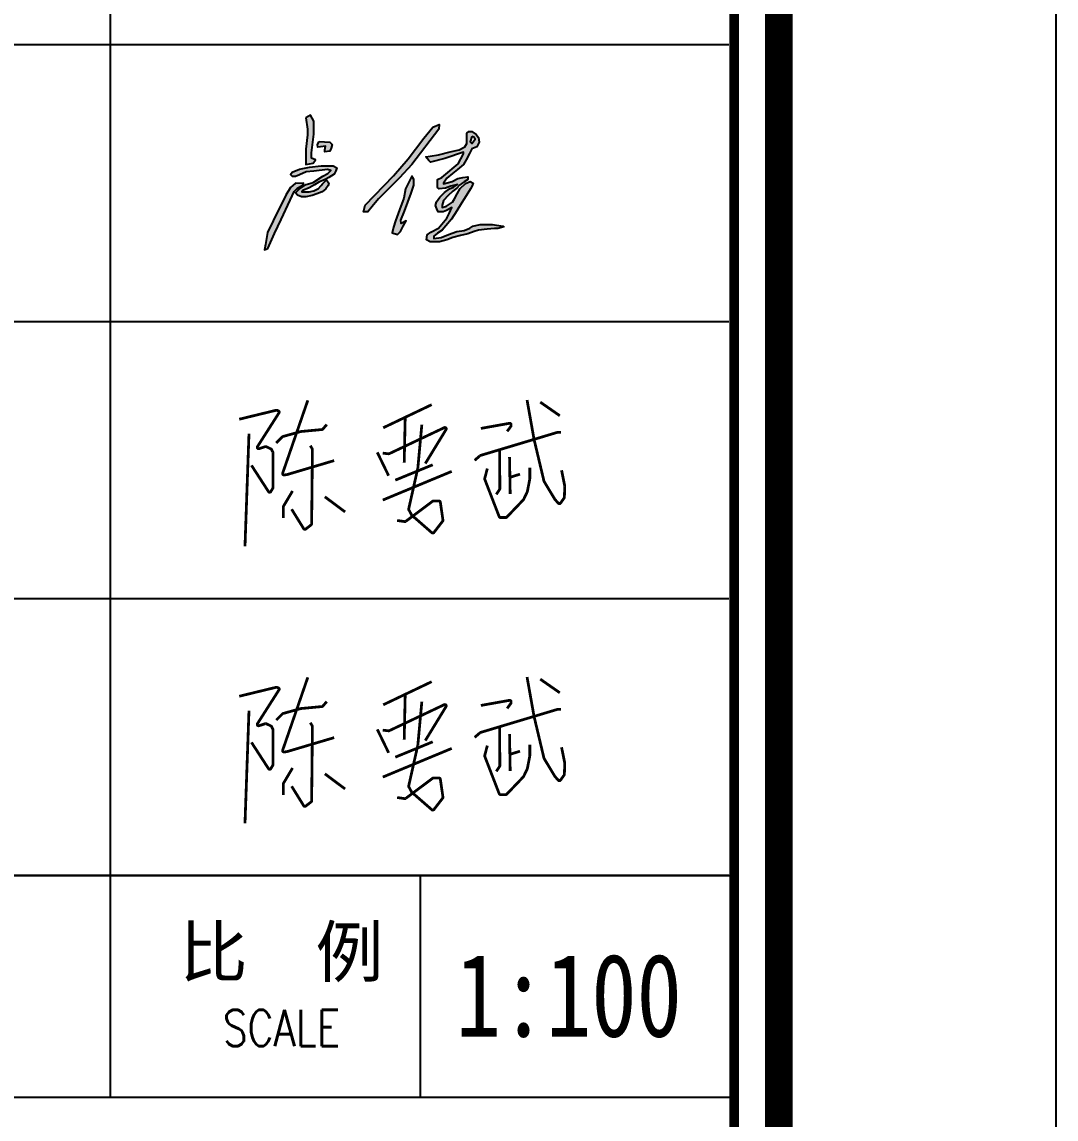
# Model space of a CAD drawing. Extents: x 815029915 to 815825525, y 579155098 to 579748855.
# Drawn here: x 815544045 to 815547777, y 579365675 to 579369635 of the extents above; entities that cross this region are included whole.
import ezdxf
from ezdxf.enums import TextEntityAlignment as Align

# ---------------------------------------------------------------- set-up
doc = ezdxf.new("R2010")
doc.units = 0
doc.header["$LTSCALE"] = 100
doc.header["$MEASUREMENT"] = 0
for name, color, linetype in [('TK', 7, 'Continuous'), ('ZG-图名', 10, 'Continuous'), ('zm', 1, 'Continuous')]:
    doc.layers.add(name, color=color, linetype=linetype)
doc.layers.add('平面看线', color=175, linetype='Continuous', lineweight=9)
doc.styles.add('-宋体', font='', dxfattribs={"width": 0.8})
doc.styles.add('基本字体', font='simplex.shx', dxfattribs={"height": 180, "bigfont": 'hztxt.shx'})
doc.styles.get('-宋体').set_extended_font_data('SimSun')

# ---------------------------------------------------------------- blocks, each defined once
blk = doc.blocks.new('CCIAD-TK-A2-图签')
at = {"layer": 'TK'}
for p, q in [((559.858, 121.628), (559.858, 51.628)), ((531.117, 81.628), (582.187, 81.628)), ((531.117, 81.628), (582.187, 81.628)), ((531.117, 71.628), (582.187, 71.628)), ((531.117, 71.628), (582.187, 71.628)), ((531.117, 61.628), (582.187, 61.628)), ((531.117, 61.628), (582.187, 61.628)), ((582.187, 51.628), (531.117, 51.628)), ((531.117, 51.628), (582.187, 51.628)), ((531.117, 51.628), (582.187, 51.628)), ((531.317, 51.628), (582.387, 51.628)), ((533.317, 51.628), (582.387, 51.628)), ((559.858, 51.628), (559.858, 43.628)), ((571.049, 51.628), (571.049, 43.628)), ((531.317, 43.628), (582.387, 43.628)), ((533.317, 43.628), (582.387, 43.628))]:
    blk.add_line(p, q, dxfattribs=at)
blk.add_lwpolyline([(529.286, 10.457), (584, 10.457), (584, 410)], dxfattribs=at)
at = {"layer": 'TK', "const_width": 0.347}
blk.add_lwpolyline([(531.117, 185.398), (582.387, 185.398), (582.387, 13.253), (531.117, 13.253)], close=True, dxfattribs=at)
at = {"layer": 'TK', "insert": (566.049, 47.628), "char_height": 1.8, "width": 10, "attachment_point": 5, "style": '基本字体'}
blk.add_mtext('{\\fSimHei|b0|i0|c134|p49;比  例\\W0.8;\\P\\Fsimplex,hztxt|c134;\\H0.7222x;SCALE }', dxfattribs=at)
blk = doc.blocks.new('gadad23a')
at = {"layer": '平面看线', "const_width": 100}
for points in [[(131775, 116553), (130868, 113925, 0.557185), (130922, 113859), (131024, 113872), (132727, 114378)], [(139687, 116566), (139940, 115144), (140298, 113636, 0.077541), (140304, 113622), (140692, 112978), (140816, 112838, 0.480002), (140894, 112842), (141024, 113023, 0.147817), (141034, 113050), (141049, 113447, 0.05991), (141048, 113459), (140933, 114030)], [(129300, 115871), (130634, 116195, -0.150124), (130663, 116193), (130711, 116175, -0.476931), (130735, 116101), (129958, 114882, 0.703116), (130016, 114807), (130242, 114881, -0.191901), (130279, 114878), (130443, 114800, -0.166898), (130467, 114777), (130516, 114678, -0.116521), (130522, 114655), (130522, 113410, -0.134677), (130515, 113384), (130441, 113260, -0.556571), (130356, 113258), (129742, 114206)], [(130637, 115013), (130859, 115235, -0.129081), (130881, 115248), (131523, 115427), (132286, 115499, 0.194236), (132319, 115516), (132460, 115681)], [(138021, 115539), (139052, 115724, -0.467135), (139111, 115675), (139111, 115641, -0.160073), (139101, 115611), (138969, 115432)], [(134479, 114648), (134686, 114623, 0.141288), (134714, 114627), (136699, 115567, -0.745112), (136763, 115496), (136015, 114271)], [(137796, 114387), (137992, 114555, -0.104533), (138010, 114565), (140768, 115393, -0.07304), (140783, 115395), (140909, 115395)], [(131867, 114919), (131936, 114795, -0.131224), (131942, 114770), (131913, 112094, -0.229929), (131893, 112055), (131700, 111906, -0.444253), (131627, 111919), (131191, 112623)], [(138698, 114771), (138706, 113365, -0.149587), (138697, 113337), (138577, 113157)], [(135747, 114110), (135417, 112637, 0.177164), (135421, 112603), (135517, 112420, 0.093258), (135528, 112406), (136253, 111773, 0.432684), (136325, 111780), (136642, 112193, 0.202276), (136652, 112231), (136559, 112877, 0.372816), (136509, 112920), (136309, 112920, 0.162035), (136279, 112910), (135311, 112185, -0.199079), (135274, 112176), (134997, 112216)], [(138254, 114091), (138160, 113731, 0.156859), (138162, 113700), (138682, 112354, 0.309954), (138729, 112322), (138920, 112322, 0.204533), (138956, 112337), (139554, 112962, 0.079088), (139563, 112975), (139695, 113250, 0.06466), (139699, 113262), (139787, 113719, 0.04851), (139788, 113729), (139786, 114121)], [(131225, 113282), (130897, 112730, 0.134842), (130890, 112705), (130890, 112304)]]:
    blk.add_lwpolyline(points, format="xyb", dxfattribs=at)
for points in [[(134496, 115562), (136247, 116397)], [(140164, 116488), (140870, 115997)], [(135290, 115941), (135254, 114307)], [(135890, 115676), (135747, 114110)], [(129652, 115349), (129508, 111282)], [(134283, 114674), (134692, 113831)], [(139055, 114503), (139079, 113173)], [(134932, 113672), (136284, 114227)], [(134480, 112953), (136969, 113988)], [(139069, 113773), (139433, 113888)], [(132390, 113071), (133122, 112524)]]:
    blk.add_lwpolyline(points, dxfattribs=at)
blk = doc.blocks.new('l')
at = {"layer": 'TK'}
blk.add_lwpolyline([(815463677.3, 579451444.5), (815463677.3, 579409444.5), (815547777.3, 579409444.5), (815547777.3, 579451444.5)], close=True, dxfattribs=at)

msp = doc.modelspace()

# ---------------------------------------------------------------- hatches: boundary and pattern name
h = msp.add_hatch(color=256)
h.paths.add_polyline_path([(815545164.7, 579369192.6), (815545156.9, 579369201), (815545117.5, 579369204.3), (815545112, 579369193), (815545113.3, 579369183.6), (815545122.7, 579369184.9), (815545140.8, 579369187.1), (815545138.8, 579369174.2), (815545138.8, 579369166.1), (815545156, 579369168.4), (815545161.5, 579369179.7)])
h.paths.add_polyline_path([(815545104.7, 579369137.4), (815545089.9, 579369144), (815545089.9, 579369162.9), (815545098.1, 579369230.4), (815545098.1, 579369277.4), (815545086.6, 579369298.8), (815545069.3, 579369288.9), (815545075.9, 579369248.6), (815545075.9, 579369228), (815545070.1, 579369176.1), (815545070.1, 579369158), (815545070.1, 579369137.4), (815545070.1, 579369120.9), (815545095.7, 579369125.9)])
h.paths.add_polyline_path([(815545181.8, 579369108.6), (815545168.9, 579369116.4), (815545154.4, 579369116.4), (815545125.3, 579369116.4), (815545083.3, 579369111.2), (815545047, 579369103.4), (815545020.6, 579369093.6), (815545014.4, 579369084.8), (815545022.1, 579369077), (815545032, 579369077), (815545047, 579369083.7), (815545070.9, 579369094.1), (815545098.4, 579369096.7), (815545147.6, 579369102.9), (815545159.5, 579369099.3), (815545149.7, 579369087.9), (815545131.5, 579369079.1), (815545096.3, 579369056.3), (815545071.4, 579369048), (815545046, 579369031.9), (815545033, 579369019), (815545039.8, 579369010.1), (815545054.3, 579369003.9), (815545069.3, 579369003.9), (815545092.3, 579369008.5), (815545109.8, 579369015.3), (815545128.4, 579369022.6), (815545141.9, 579369032.4), (815545150.7, 579369045.4), (815545152.8, 579369053.7), (815545144.8, 579369064.8), (815545138.3, 579369058.8), (815545129.6, 579369050.9), (815545125.3, 579369045.4), (815545116, 579369033.5), (815545098.9, 579369025.2), (815545081.8, 579369021.5), (815545061.5, 579369021.5), (815545054.8, 579369021.5), (815545059, 579369027.2), (815545081.8, 579369036.6), (815545101, 579369047.5), (815545117, 579369057.3), (815545139, 579369066.3), (815545152.3, 579369073.9), (815545172.6, 579369085.5), (815545177.7, 579369098.2)])
h.paths.add_polyline_path([(815545061.3, 579369046.9), (815545061.3, 579369053.7), (815545055.3, 579369052.6), (815545032.5, 579369053.1), (815545014.8, 579369037.5), (815544997.7, 579369009.6), (815544952.3, 579368917.3), (815544931.7, 579368875.4), (815544924.1, 579368831.9), (815544920.7, 579368812.6), (815544932.4, 579368817.8), (815544942.3, 579368839.4), (815544957, 579368871.1), (815544980.4, 579368921.8), (815545013.1, 579368992.5), (815545028, 579369023.5), (815545038.8, 579369034.2)])
h.paths.add_polyline_path([(815545452.6, 579369121.2), (815545549.4, 579369248), (815545551.1, 579369264.7), (815545527.7, 579369255.5), (815545495.1, 579369215.4), (815545439.2, 579369141.2), (815545385.8, 579369080.3), (815545284, 579368974.4), (815545277.3, 579368950.3), (815545294, 579368950.3), (815545309, 579368968.5), (815545332.4, 579368996.9), (815545408.3, 579369072)])
h.paths.add_polyline_path([(815545459.8, 579369045.6), (815545459.8, 579369067), (815545452.5, 579369079.1), (815545444.7, 579369063.9), (815545429.5, 579369033), (815545423.2, 579368998.9), (815545407.5, 579368956.5), (815545393.1, 579368917.8), (815545386.5, 579368894.2), (815545380.8, 579368873.9), (815545400.7, 579368868), (815545411.7, 579368878.5), (815545420.6, 579368898.4), (815545431.6, 579368917.2), (815545414.3, 579368908.3), (815545412.2, 579368919.3), (815545425.8, 579368952.8), (815545449.4, 579369017.3)])
h.paths.add_polyline_path([(815545695.6, 579369201.2), (815545693.5, 579369218), (815545685, 579369229.1), (815545669.3, 579369239.6), (815545658.2, 579369239.6), (815545650.8, 579369234.3), (815545650.8, 579369215.9), (815545650.8, 579369196.5), (815545644, 579369184.9), (815545623.2, 579369173.8), (815545590.8, 579369165.9), (815545548.1, 579369155.6), (815545518.7, 579369150.5), (815545503.2, 579369147.9), (815545513.8, 579369135.2), (815545519.1, 579369128.8), (815545571.4, 579369142.1), (815545638.5, 579369165.8), (815545638.5, 579369159), (815545619.5, 579369123.6), (815545568.2, 579369079.2), (815545560.3, 579369073.9), (815545544.9, 579369066), (815545544.9, 579369058.1), (815545544.9, 579369037.8), (815545551.3, 579369033), (815545573.5, 579369035.1), (815545592.5, 579369042.5), (815545617.4, 579369048.4), (815545603.1, 579369038.3), (815545588.3, 579369032.5), (815545570.8, 579369019.3), (815545553.4, 579369002.9), (815545541.2, 579368986), (815545538, 579368972.7), (815545542.8, 579368960.7), (815545547.1, 579368950.1), (815545565, 579368950.1), (815545577.7, 579368954.8), (815545596.8, 579368965.9), (815545588.3, 579368945.9), (815545578.3, 579368926.9), (815545560.8, 579368905.7), (815545548.6, 579368890.9), (815545520.6, 579368876.7), (815545507.4, 579368866.6), (815545504.8, 579368848.7), (815545518.5, 579368841.8), (815545551.8, 579368841.8), (815545578.8, 579368848.7), (815545600.5, 579368857.3), (815545627.9, 579368864), (815545654.5, 579368870.5), (815545677.6, 579368878.3), (815545692.9, 579368883.4), (815545724.7, 579368886.7), (815545750.1, 579368889.3), (815545762.2, 579368889.3), (815545783.9, 579368895.7), (815545780.2, 579368898.3), (815545743.7, 579368903.6), (815545699.3, 579368903.6), (815545672.3, 579368898.3), (815545661.2, 579368890.9), (815545640.6, 579368883), (815545614.7, 579368879.3), (815545584.1, 579368867.7), (815545557.6, 579368856.6), (815545531.4, 579368853.4), (815545531.4, 579368862.6), (815545545.5, 579368872.4), (815545561.9, 579368884), (815545574.5, 579368898.9), (815545595.7, 579368923.7), (815545614.7, 579368954), (815545631.8, 579368981.4), (815545642.5, 579368998.4), (815545664, 579369032.7), (815545670.3, 579369044.3), (815545674, 579369053.2), (815545663.4, 579369059.6), (815545646.6, 579369052.7), (815545627.3, 579369034), (815545616.3, 579369014.5), (815545606.1, 579368996.4), (815545599.2, 579368984.3), (815545577.6, 579368970.1), (815545561.3, 579368965.9), (815545561.3, 579368974.3), (815545566.6, 579368991.2), (815545584, 579369008.5), (815545599.8, 579369024.3), (815545615, 579369034.8), (815545623.8, 579369046.5), (815545640.8, 579369058.1), (815545653.9, 579369067.1), (815545653.9, 579369076.4), (815545636.6, 579369073.4), (815545618.7, 579369070.2), (815545597.9, 579369059.2), (815545580.3, 579369054.4), (815545566.6, 579369050.8), (815545566.6, 579369053.9), (815545578.8, 579369071.9), (815545598.6, 579369087.8), (815545616.6, 579369102.3), (815545639.2, 579369120.5), (815545648, 579369137.1), (815545660.3, 579369160.2), (815545669.3, 579369177), (815545687.1, 579369184.4)])
h.paths.add_polyline_path([(815545668.7, 579369197.1), (815545663.4, 579369202), (815545668.4, 579369221.2), (815545676.3, 579369218.9), (815545681, 579369212.3)], flags=16)

# ---------------------------------------------------------------- linework, layer by layer
for points in [[(815545069.3, 579369288.9), (815545075.9, 579369248.6), (815545075.9, 579369228), (815545070.1, 579369176.1), (815545070.1, 579369158), (815545070.1, 579369137.4), (815545070.1, 579369120.9), (815545095.7, 579369125.9), (815545104.7, 579369137.4), (815545089.9, 579369144), (815545089.9, 579369162.9), (815545098.1, 579369230.4), (815545098.1, 579369277.4), (815545086.6, 579369298.8)], [(815545549.4, 579369248), (815545452.6, 579369121.2), (815545408.3, 579369072), (815545332.4, 579368996.9), (815545309, 579368968.5), (815545294, 579368950.3), (815545277.3, 579368950.3), (815545284, 579368974.4), (815545385.8, 579369080.3), (815545439.2, 579369141.2), (815545495.1, 579369215.4), (815545527.7, 579369255.5), (815545551.1, 579369264.7)], [(815545518.7, 579369150.5), (815545548.1, 579369155.6), (815545590.8, 579369165.9), (815545623.2, 579369173.8), (815545644, 579369184.9), (815545650.8, 579369196.5), (815545650.8, 579369215.9), (815545650.8, 579369234.3), (815545658.2, 579369239.6), (815545669.3, 579369239.6), (815545685, 579369229.1), (815545693.5, 579369218), (815545695.6, 579369201.2), (815545687.1, 579369184.4), (815545669.3, 579369177), (815545660.3, 579369160.2), (815545648, 579369137.1), (815545639.2, 579369120.5), (815545616.6, 579369102.3), (815545598.6, 579369087.8), (815545578.8, 579369071.9), (815545566.6, 579369053.9), (815545566.6, 579369050.8), (815545580.3, 579369054.4), (815545597.9, 579369059.2), (815545618.7, 579369070.2), (815545636.6, 579369073.4), (815545653.9, 579369076.4), (815545653.9, 579369067.1), (815545640.8, 579369058.1), (815545623.8, 579369046.5), (815545615, 579369034.8), (815545599.8, 579369024.3), (815545584, 579369008.5), (815545566.6, 579368991.2), (815545561.3, 579368974.3), (815545561.3, 579368965.9), (815545577.6, 579368970.1), (815545599.2, 579368984.3), (815545606.1, 579368996.4), (815545616.3, 579369014.5), (815545627.3, 579369034), (815545646.6, 579369052.7), (815545663.4, 579369059.6), (815545674, 579369053.2), (815545670.3, 579369044.3), (815545664, 579369032.7), (815545642.5, 579368998.4), (815545631.8, 579368981.4), (815545614.7, 579368954), (815545595.7, 579368923.7), (815545574.5, 579368898.9), (815545561.9, 579368884), (815545545.5, 579368872.4), (815545531.4, 579368862.6), (815545531.4, 579368853.4), (815545557.6, 579368856.6), (815545584.1, 579368867.7), (815545614.7, 579368879.3), (815545640.6, 579368883), (815545661.2, 579368890.9), (815545672.3, 579368898.3), (815545699.3, 579368903.6), (815545743.7, 579368903.6), (815545780.2, 579368898.3), (815545783.9, 579368895.7), (815545762.2, 579368889.3), (815545750.1, 579368889.3), (815545724.7, 579368886.7), (815545692.9, 579368883.4), (815545677.6, 579368878.3), (815545654.5, 579368870.5), (815545627.9, 579368864), (815545600.5, 579368857.3), (815545578.8, 579368848.7), (815545551.8, 579368841.8), (815545518.5, 579368841.8), (815545504.8, 579368848.7), (815545507.4, 579368866.6), (815545520.6, 579368876.7), (815545548.6, 579368890.9), (815545560.8, 579368905.7), (815545578.3, 579368926.9), (815545588.3, 579368945.9), (815545596.8, 579368965.9), (815545577.7, 579368954.8), (815545565, 579368950.1), (815545547.1, 579368950.1), (815545542.8, 579368960.7), (815545538, 579368972.7), (815545541.2, 579368986), (815545553.4, 579369002.9), (815545570.8, 579369019.3), (815545588.3, 579369032.5), (815545603.1, 579369038.3), (815545617.4, 579369048.4), (815545592.5, 579369042.5), (815545573.5, 579369035.1), (815545551.3, 579369033), (815545544.9, 579369037.8), (815545544.9, 579369058.1), (815545544.9, 579369066), (815545560.3, 579369073.9), (815545568.2, 579369079.2), (815545619.5, 579369123.6), (815545638.5, 579369159), (815545638.5, 579369165.8), (815545571.4, 579369142.1), (815545519.1, 579369128.8), (815545513.8, 579369135.2), (815545503.2, 579369147.9)], [(815545117.5, 579369204.3), (815545156.9, 579369201), (815545164.7, 579369192.6), (815545161.5, 579369179.7), (815545156, 579369168.4), (815545138.8, 579369166.1), (815545138.8, 579369174.2), (815545140.8, 579369187.1), (815545122.7, 579369184.9), (815545113.3, 579369183.6), (815545112, 579369193)], [(815545668.4, 579369221.2), (815545663.4, 579369202), (815545668.7, 579369197.1), (815545681, 579369212.3), (815545676.3, 579369218.9)], [(815545020.6, 579369093.6), (815545047, 579369103.4), (815545083.3, 579369111.2), (815545125.3, 579369116.4), (815545154.4, 579369116.4), (815545168.9, 579369116.4), (815545181.8, 579369108.6), (815545177.7, 579369098.2), (815545172.6, 579369085.5), (815545152.3, 579369073.9), (815545139, 579369066.3), (815545117, 579369057.3), (815545101, 579369047.5), (815545081.8, 579369036.6), (815545059, 579369027.2), (815545054.8, 579369021.5), (815545061.5, 579369021.5), (815545081.8, 579369021.5), (815545098.9, 579369025.2), (815545116, 579369033.5), (815545125.3, 579369045.4), (815545129.6, 579369050.9), (815545138.3, 579369058.8), (815545144.8, 579369064.8), (815545152.8, 579369053.7), (815545150.7, 579369045.4), (815545141.9, 579369032.4), (815545128.4, 579369022.6), (815545109.8, 579369015.3), (815545092.3, 579369008.5), (815545069.3, 579369003.9), (815545054.3, 579369003.9), (815545039.8, 579369010.1), (815545033, 579369019), (815545046, 579369031.9), (815545071.4, 579369048), (815545096.3, 579369056.3), (815545131.5, 579369079.1), (815545149.7, 579369087.9), (815545159.5, 579369099.3), (815545147.6, 579369102.9), (815545098.4, 579369096.7), (815545070.9, 579369094.1), (815545047, 579369083.7), (815545032, 579369077), (815545022.1, 579369077), (815545014.4, 579369084.8)], [(815545444.7, 579369063.9), (815545429.5, 579369033), (815545423.2, 579368998.9), (815545407.5, 579368956.5), (815545393.1, 579368917.8), (815545386.5, 579368894.2), (815545380.8, 579368873.9), (815545400.7, 579368868), (815545411.7, 579368878.5), (815545420.6, 579368898.4), (815545431.6, 579368917.2), (815545414.3, 579368908.3), (815545412.2, 579368919.3), (815545425.8, 579368952.8), (815545449.4, 579369017.3), (815545459.8, 579369045.6), (815545459.8, 579369067), (815545452.5, 579369079.1)], [(815545055.3, 579369052.6), (815545032.5, 579369053.1), (815545014.8, 579369037.5), (815544997.7, 579369009.6), (815544952.3, 579368917.3), (815544931.7, 579368875.4), (815544924.1, 579368831.9), (815544920.7, 579368812.6), (815544932.4, 579368817.8), (815544942.3, 579368839.4), (815544957, 579368871.1), (815544980.4, 579368921.8), (815545013.1, 579368992.5), (815545028, 579369023.5), (815545038.8, 579369034.2), (815545061.3, 579369046.9), (815545061.3, 579369053.7)]]:
    msp.add_lwpolyline(points, close=True)
at = {"layer": 'TK'}
msp.add_lwpolyline([(815463677.3, 579403390.9), (815463677.3, 579361390.9), (815547777.3, 579361390.9), (815547777.3, 579403390.9)], close=True, dxfattribs=at)
at = {"layer": 'TK', "const_width": 100}
msp.add_lwpolyline([(815466177.3, 579362436.5), (815466177.3, 579402390.9), (815546777.3, 579402390.9), (815546777.3, 579362436.5)], close=True, dxfattribs=at)

# ---------------------------------------------------------------- block references
at = {"xscale": 0.1, "yscale": 0.1, "zscale": 0.1}
for p in [(815531899.4, 579356614.1), (815531899.4, 579355614.1)]:
    msp.add_blockref('gadad23a', p, dxfattribs=at)
at = {"layer": 'TK', "xscale": 100, "yscale": 100, "zscale": 100}
msp.add_blockref('CCIAD-TK-A2-图签', (815488377.3, 579361390.9), dxfattribs=at)
at = {"layer": 'zm', "color": 1}
msp.add_blockref('l', (0, -48053.6), dxfattribs=at)

# ---------------------------------------------------------------- texts
at = {"layer": 'ZG-图名', "style": '-宋体', "width": 0.8}
msp.add_text('1:100', height=300, dxfattribs=at).set_placement((815546018.6, 579366120), align=Align.MIDDLE)

doc.saveas('drawing.dxf')
